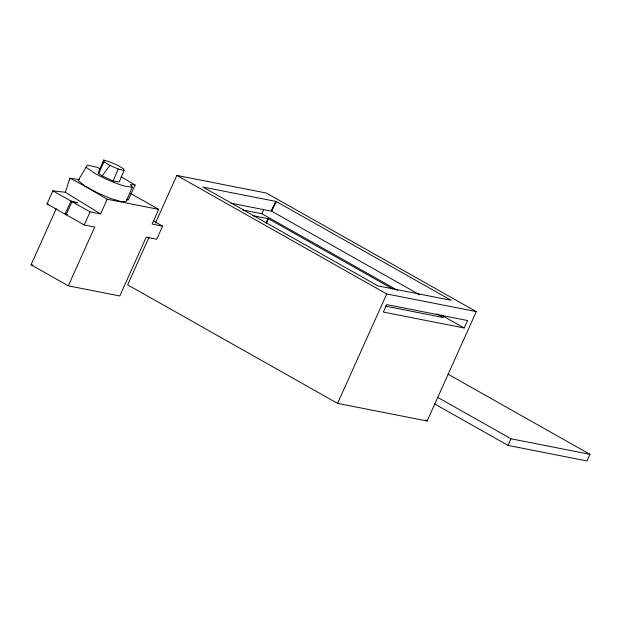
<?xml version="1.0" encoding="UTF-8"?>
<svg xmlns="http://www.w3.org/2000/svg" width="621" height="621" viewBox="0 0 621 621"><rect width="100%" height="100%" fill="white"/><g stroke="black" fill="none" stroke-linecap="round" stroke-linejoin="round"><path stroke-width="0.93" d="M98.669 173.57L98.716 171.776L103.645 160.047L109.405 161.716L117.711 165.279L123.633 168.896L124.014 170.519L119.224 182.007L113.201 181.014L102.178 175.867L98.669 173.57L103.948 161.817L103.645 160.047M56.286 208.617L31.05 264.779L68.302 285.815L119.799 295.961L146.222 237.168L156.717 239.232L162.601 226.137L152.106 224.072L158.712 209.378L107.216 199.232L100.61 213.935L65.345 192.277L69.963 178.196L79.48 179.593M113.201 181.014L118.184 168.997L124.014 170.519M126.428 199.659L128.089 200.133L135.137 185.066L130.394 184.561L132.257 187.231L126.133 201.421L121.336 201.639L110.127 198.285L96.705 192.425L69.963 178.196M68.302 285.815L94.726 227.03L84.231 224.965L46.979 203.921L52.863 190.826L65.345 192.277M66.152 214.75L72.036 201.654L77.338 202.834L70.941 201.041L65.058 214.136L67.782 214.649M84.231 224.965L90.115 211.87L100.61 213.935M149.079 237.183L127.662 284.829L337.568 403.371L427.132 421.007L476.299 311.602L266.393 193.053L176.83 175.417L155.421 223.063M242.803 209.968L261.829 213.709L263.7 209.556M266.122 222.869L268.031 218.631L268.466 218.763L392.814 288.99M231.113 203.214L271.393 211.148L275.786 201.375L276.221 201.515L451.141 300.3L377.894 285.877L202.974 187.092L275.786 201.375M266.192 223.125L268.171 218.708M271.393 211.148L275.926 201.452M266.487 223.18L268.466 218.763M271.532 211.233L276.221 201.515M337.568 403.371L386.736 293.966L476.299 311.602M464.19 327.997L467.551 320.521L386.697 304.6L383.336 312.076L464.19 327.997L441.43 315.142M508.063 445.412L511.044 438.791L589.95 454.324L586.977 460.953L508.063 445.412L434.615 403.929M100.602 168.959L97.179 167.305L87.367 165.116L78.223 180.432L85.061 186.215L107.216 199.232M102.178 175.867L109.878 165.427L118.184 168.997M132.257 187.231L124.456 186.059A25.694 3.765 24.2 0 1 95.114 173.469L85.838 167.134M252.475 215.565L268.031 218.631M46.979 203.921L48.725 204.27M385.167 306.091L443.386 317.556L436.641 313.745M31.05 264.779L32.921 265.144M121.111 176.744L135.137 185.066M271.827 211.287L419.711 294.812M261.829 213.709L397.58 290.38M176.83 175.417L386.736 293.966M130.565 193.48L158.712 209.378M448.114 374.222L589.95 454.324M153.426 220.96L162.601 226.137M437.595 397.308L511.044 438.791M52.863 190.826L90.115 211.87M425.447 420.052L427.132 421.007M103.948 161.817L109.878 165.427"/></g></svg>
